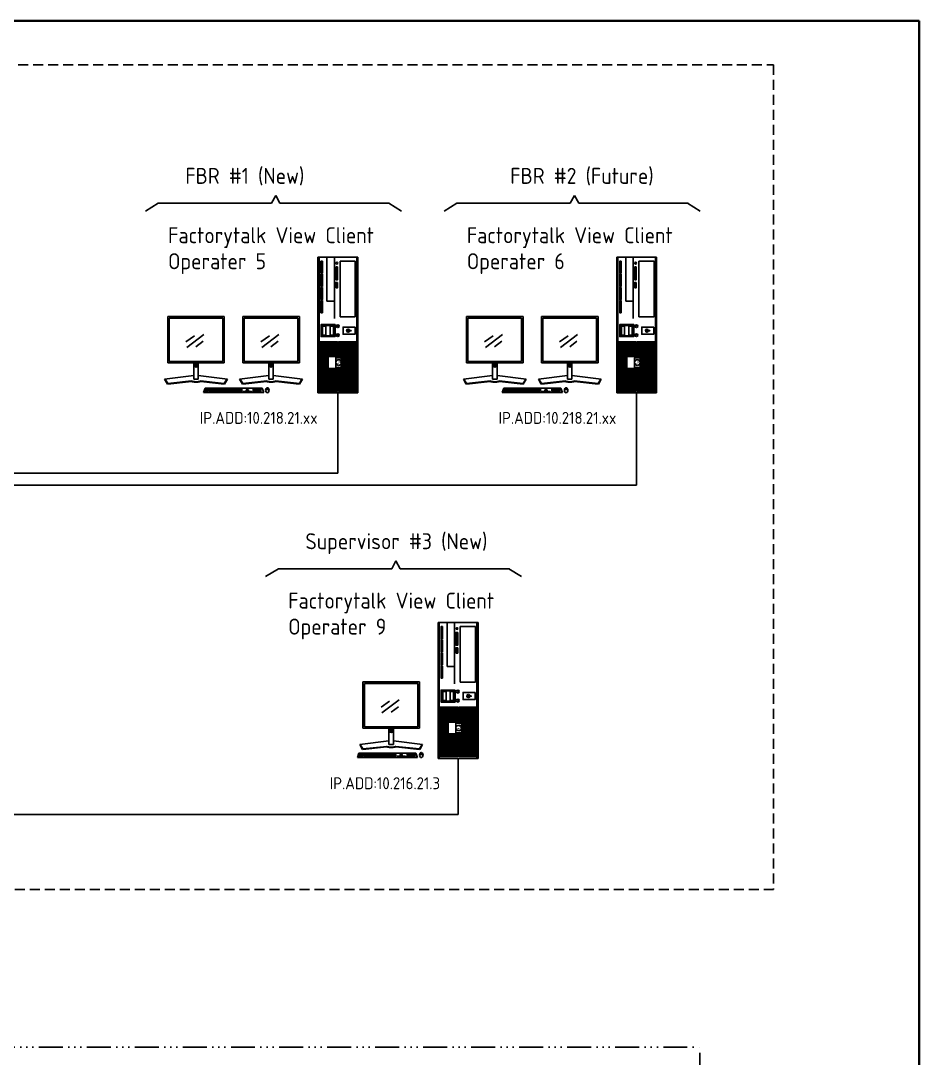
# Model space of a CAD drawing. Header units: inches. Extents: x -3706 to 19254, y 6721 to 14509.
# Drawn here: x 17004 to 19254, y 11911 to 14509 of the extents above; entities that cross this region are included whole.
import ezdxf
from ezdxf.enums import TextEntityAlignment as Align

# ---------------------------------------------------------------- set-up
doc = ezdxf.new("R2010")
doc.units = ezdxf.units.IN
doc.header["$LTSCALE"] = 100
doc.header["$MEASUREMENT"] = 0
doc.linetypes.add('ACAD_ISO14W100', pattern=[24, 12, -3, 0, -3, 0, -3, 0, -3])
doc.linetypes.add('HIDDEN', pattern=[0.375, 0.25, -0.125])
doc.layers.add('HELPPOINT', color=7, linetype='Continuous')
doc.styles.add('ALLEN', font='swissi.ttf', dxfattribs={"width": 1.5})
doc.styles.add('HTX11', font='O8111901')
doc.styles.add('STYLE1', font='isocp2.shx', dxfattribs={"height": 25})

# ---------------------------------------------------------------- blocks, each defined once
blk = doc.blocks.new('TPA')
at = {"layer": 'HELPPOINT', "color": 4, "lineweight": 35}
for p, q in [((562706.8, 505019.3), (567131, 505019.3)), ((562706.8, 505019.3), (567131, 505019.3)), ((567131, 505019.3), (567131, 501946.4)), ((567131, 505019.3), (567131, 501946.4))]:
    blk.add_line(p, q, dxfattribs=at)
at = {"style": 'HTX11'}
for tag, p in [('A', (566704.3, 502037.1)), ('B', (567038.2, 501963.3))]:
    blk.add_attdef(tag, text='', height=16.8, dxfattribs=at).set_placement(p, align=Align.MIDDLE_CENTER)
blk = doc.blocks.new('HP')
at = {"color": 0}
for p, q in [((55087.9, -18086.5), (55087.9, -17986.6)), ((55087.9, -17986.6), (55428, -17986.6)), ((55087.9, -17989.6), (55428, -17989.6)), ((55097.9, -17993.1), (55237.4, -17993.1)), ((55097.9, -18031.3), (55097.9, -17993.1)), ((55237.4, -17993.1), (55237.4, -18031.3)), ((55428, -17986.6), (55428, -18086.5)), ((55237.4, -18031.3), (55097.9, -18031.3)), ((55271, -18006.9), (55271, -18008)), ((55272.9, -18008), (55272.9, -18006.9)), ((55087.9, -18045.1), (55241.2, -18045.1)), ((55198, -18045.1), (55198, -18064.1)), ((55198, -18064.1), (55087.9, -18064.1)), ((55428, -18083.5), (55087.9, -18083.5)), ((55428, -18086.5), (55087.9, -18086.5))]:
    blk.add_line(p, q, dxfattribs=at)
for points in [[(55262.9, -17993.7), (55280.9, -17993.7), (55280.9, -18023.8), (55262.9, -18023.8)], [(55271.3, -18003.6), (55272.6, -18003.6), (55272.6, -18010.8), (55271.3, -18010.8)], [(55299.5, -17991.2), (55423.6, -17991.2), (55423.6, -17994.6), (55299.5, -17994.6)], [(55299.5, -17996.2), (55423.6, -17996.2), (55423.6, -17999.6), (55299.5, -17999.6)], [(55299.5, -18001.2), (55423.6, -18001.2), (55423.6, -18004.6), (55299.5, -18004.6)], [(55299.5, -18006.2), (55423.6, -18006.2), (55423.6, -18009.6), (55299.5, -18009.6)], [(55299.5, -18011.2), (55423.6, -18011.2), (55423.6, -18014.6), (55299.5, -18014.6)], [(55299.5, -18016.2), (55423.6, -18016.2), (55423.6, -18019.6), (55299.5, -18019.6)], [(55299.5, -18021.2), (55423.6, -18021.2), (55423.6, -18024.6), (55299.5, -18024.6)], [(55336.9, -18026.2), (55366.9, -18026.2), (55366.9, -18061.3), (55336.9, -18061.3)], [(55339.6, -18028.1), (55364.2, -18028.1), (55364.2, -18041.9), (55339.6, -18041.9)], [(55112.4, -18037.5), (55144.5, -18037.5), (55144.5, -18041.3), (55112.4, -18041.3)], [(55151.1, -18037.5), (55164.4, -18037.5), (55164.4, -18041.3), (55151.1, -18041.3)], [(55256.9, -18043.8), (55286.9, -18043.8), (55286.9, -18078.9), (55256.9, -18078.9)], [(55258.9, -18045.8), (55284.9, -18045.8), (55284.9, -18076.9), (55258.9, -18076.9)], [(55260.9, -18047.8), (55282.9, -18047.8), (55282.9, -18055.9), (55260.9, -18055.9)], [(55097.9, -18075.6), (55128.2, -18075.6), (55128.2, -18079), (55097.9, -18079)], [(55130.8, -18075.6), (55161.1, -18075.6), (55161.1, -18079), (55130.8, -18079)], [(55163.7, -18075.6), (55194, -18075.6), (55194, -18079), (55163.7, -18079)], [(55196.7, -18075.6), (55227, -18075.6), (55227, -18079), (55196.7, -18079)], [(55260.9, -18074.9), (55282.9, -18074.9), (55282.9, -18066.7), (55260.9, -18066.7)], [(55299.5, -18062.9), (55423.6, -18062.9), (55423.6, -18066.4), (55299.5, -18066.4)], [(55299.5, -18067.9), (55423.6, -18067.9), (55423.6, -18071.4), (55299.5, -18071.4)], [(55299.5, -18072.9), (55423.6, -18072.9), (55423.6, -18076.4), (55299.5, -18076.4)], [(55299.5, -18077.9), (55423.6, -18077.9), (55423.6, -18081.4), (55299.5, -18081.4)]]:
    blk.add_lwpolyline(points, close=True, dxfattribs=at)
for points in [[(55336.9, -18029.6), (55299.5, -18029.6), (55299.5, -18026.2), (55423.6, -18026.2), (55423.6, -18029.6), (55366.9, -18029.6)], [(55336.9, -18034.6), (55299.5, -18034.6), (55299.5, -18031.2), (55336.9, -18031.2)], [(55366.9, -18031.2), (55423.6, -18031.2), (55423.6, -18034.6), (55366.9, -18034.6)], [(55336.9, -18041.4), (55299.5, -18041.4), (55299.5, -18037.9), (55336.9, -18037.9)], [(55336.9, -18046.4), (55299.5, -18046.4), (55299.5, -18042.9), (55336.9, -18042.9)], [(55336.9, -18051.4), (55299.5, -18051.4), (55299.5, -18047.9), (55336.9, -18047.9)], [(55336.9, -18056.4), (55299.5, -18056.4), (55299.5, -18052.9), (55336.9, -18052.9)], [(55366.9, -18057.9), (55423.6, -18057.9), (55423.6, -18061.4), (55299.5, -18061.4), (55299.5, -18057.9), (55336.9, -18057.9)], [(55366.9, -18037.9), (55423.6, -18037.9), (55423.6, -18041.4), (55366.9, -18041.4)], [(55366.9, -18042.9), (55423.6, -18042.9), (55423.6, -18046.4), (55366.9, -18046.4)], [(55366.9, -18047.9), (55423.6, -18047.9), (55423.6, -18051.4), (55366.9, -18051.4)], [(55366.9, -18052.9), (55423.6, -18052.9), (55423.6, -18056.4), (55366.9, -18056.4)]]:
    blk.add_lwpolyline(points, dxfattribs=at)
for centre, radius in [((55102.9, -18039.3), 2.21), ((55260.7, -18037.1), 3.69), ((55260.7, -18037.1), 2.35), ((55283.2, -18037.1), 3.69), ((55283.2, -18037.1), 2.35)]:
    blk.add_circle(centre, radius, dxfattribs=at)
for centre, radius, start, end in [((55271.9, -18010.8), 4, 103.3378, 76.6622), ((55271.9, -18010.8), 3, 107.914, 72.086), ((55351.9, -18035), 6.88, 111.9825, 248.0175), ((55351.9, -18035), 6.88, 291.9825, 68.0175)]:
    blk.add_arc(centre, radius, start, end, dxfattribs=at)
at = {"color": 2, "style": 'ALLEN', "width": 1.5}
for s, p in [('h', (55350.3, -18032.3)), ('p', (55355.5, -18037.1))]:
    blk.add_text(s, height=6, dxfattribs=at).set_placement(p, align=Align.MIDDLE)

msp = doc.modelspace()

# ---------------------------------------------------------------- linework, layer by layer
at = {"color": 3}
for p, q in [((17642.2, 14071.4), (17631.8, 14051.9)), ((17642.2, 14071.4), (17652.6, 14051.9)), ((18390.3, 14071.4), (18379.9, 14051.9)), ((18390.3, 14071.4), (18400.8, 14051.9)), ((17315.8, 14032), (17347.8, 14051.9)), ((17347.8, 14051.9), (17631.8, 14051.9)), ((17652.6, 14051.9), (17926.5, 14051.9)), ((17957.2, 14032), (17925.2, 14051.9)), ((18064, 14032), (18096, 14051.9)), ((18096, 14051.9), (18379.9, 14051.9)), ((18400.8, 14051.9), (18674.7, 14051.9)), ((18705.3, 14032), (18673.3, 14051.9)), ((17943.1, 13156.3), (17932.6, 13136.8)), ((17943.1, 13156.3), (17953.5, 13136.8)), ((17616.7, 13116.9), (17648.7, 13136.8)), ((17648.7, 13136.8), (17932.6, 13136.8)), ((17953.5, 13136.8), (18227.4, 13136.8)), ((18258, 13116.9), (18226, 13136.8))]:
    msp.add_line(p, q, dxfattribs=at)
at = {"color": 0}
for p, q in [((17371.7, 13768.1), (17513.4, 13768.1)), ((17371.7, 13768.1), (17371.7, 13652.3)), ((17375.4, 13764.4), (17509.7, 13764.4)), ((17375.4, 13764.4), (17375.4, 13656)), ((17509.7, 13764.4), (17509.7, 13656)), ((17513.4, 13768.1), (17513.4, 13652.3)), ((17559.5, 13768.1), (17701.3, 13768.1)), ((17559.5, 13768.1), (17559.5, 13652.3)), ((17563.2, 13764.4), (17697.6, 13764.4)), ((17563.2, 13764.4), (17563.2, 13656)), ((17697.6, 13764.4), (17697.6, 13656)), ((17701.3, 13768.1), (17701.3, 13652.3)), ((18119.8, 13768.1), (18261.6, 13768.1)), ((18119.8, 13768.1), (18119.8, 13652.3)), ((18123.5, 13764.4), (18257.9, 13764.4)), ((18123.5, 13764.4), (18123.5, 13656)), ((18257.9, 13764.4), (18257.9, 13656)), ((18261.6, 13768.1), (18261.6, 13652.3)), ((18307.6, 13768.1), (18449.4, 13768.1)), ((18307.6, 13768.1), (18307.6, 13652.3)), ((18311.4, 13764.4), (18445.7, 13764.4)), ((18311.4, 13764.4), (18311.4, 13656)), ((18445.7, 13764.4), (18445.7, 13656)), ((18449.4, 13768.1), (18449.4, 13652.3)), ((17417.2, 13705), (17438.4, 13720.2)), ((17419.3, 13690.8), (17462.2, 13723.2)), ((17605, 13705), (17626.2, 13720.2)), ((17607.2, 13690.8), (17650, 13723.2)), ((18165.3, 13705), (18186.5, 13720.2)), ((18167.5, 13690.8), (18210.3, 13723.2)), ((18353.1, 13705), (18374.4, 13720.2)), ((18355.3, 13690.8), (18398.2, 13723.2)), ((17442.3, 13692.5), (17460.5, 13706.3)), ((17630.1, 13692.5), (17648.3, 13706.3)), ((18190.4, 13692.5), (18208.6, 13706.3)), ((18378.3, 13692.5), (18396.4, 13706.3)), ((17513.4, 13652.3), (17371.7, 13652.3)), ((17509.7, 13656), (17375.4, 13656)), ((17437, 13652.3), (17437, 13611.5)), ((17448.1, 13652.3), (17448.1, 13611.5)), ((17701.3, 13652.3), (17559.5, 13652.3)), ((17697.6, 13656), (17563.2, 13656)), ((17624.8, 13652.3), (17624.8, 13611.5)), ((17636, 13652.3), (17636, 13611.5)), ((18261.6, 13652.3), (18119.8, 13652.3)), ((18257.9, 13656), (18123.5, 13656)), ((18185.1, 13652.3), (18185.1, 13611.5)), ((18196.3, 13652.3), (18196.3, 13611.5)), ((18449.4, 13652.3), (18307.6, 13652.3)), ((18445.7, 13656), (18311.4, 13656)), ((18373, 13652.3), (18373, 13611.5)), ((18384.1, 13652.3), (18384.1, 13611.5)), ((17363.9, 13611.5), (17437, 13620.9)), ((17448.1, 13620.9), (17521.2, 13611.5)), ((17551.8, 13611.5), (17624.8, 13620.9)), ((17636, 13620.9), (17709, 13611.5)), ((18112.1, 13611.5), (18185.1, 13620.9)), ((18196.3, 13620.9), (18269.3, 13611.5)), ((18299.9, 13611.5), (18373, 13620.9)), ((18384.1, 13620.9), (18457.2, 13611.5)), ((17371, 13599.2), (17363.9, 13611.5)), ((17371.7, 13600.4), (17365.1, 13611.8)), ((17431.6, 13606.9), (17371.7, 13600.4)), ((17431, 13605.7), (17371.7, 13599.2)), ((17437, 13611.5), (17448.1, 13611.5)), ((17453.9, 13606.9), (17513.4, 13600.4)), ((17454.4, 13605.7), (17513.4, 13599.2)), ((17513.4, 13600.4), (17520, 13611.8)), ((17514.1, 13599.2), (17521.2, 13611.5)), ((17558.9, 13599.2), (17551.8, 13611.5)), ((17559.5, 13600.4), (17552.9, 13611.8)), ((17619.5, 13606.9), (17559.5, 13600.4)), ((17618.8, 13605.7), (17559.6, 13599.2)), ((17624.8, 13611.5), (17636, 13611.5)), ((17641.7, 13606.9), (17701.3, 13600.4)), ((17642.2, 13605.7), (17701.2, 13599.2)), ((17701.3, 13600.4), (17707.9, 13611.8)), ((17701.9, 13599.2), (17709, 13611.5)), ((18119.2, 13599.2), (18112.1, 13611.5)), ((18119.8, 13600.4), (18113.2, 13611.8)), ((18179.8, 13606.9), (18119.8, 13600.4)), ((18179.1, 13605.7), (18119.9, 13599.2)), ((18185.1, 13611.5), (18196.3, 13611.5)), ((18202, 13606.9), (18261.6, 13600.4)), ((18202.5, 13605.7), (18261.5, 13599.2)), ((18261.6, 13600.4), (18268.2, 13611.8)), ((18262.2, 13599.2), (18269.3, 13611.5)), ((18307, 13599.2), (18299.9, 13611.5)), ((18307.6, 13600.4), (18301.1, 13611.8)), ((18367.6, 13606.9), (18307.6, 13600.4)), ((18366.9, 13605.7), (18307.7, 13599.2)), ((18373, 13611.5), (18384.1, 13611.5)), ((18389.8, 13606.9), (18449.4, 13600.4)), ((18390.4, 13605.7), (18449.4, 13599.2)), ((18449.4, 13600.4), (18456, 13611.8)), ((18450.1, 13599.2), (18457.2, 13611.5)), ((17461.1, 13577.9), (17465.1, 13588.6)), ((17612.1, 13577.9), (17461.1, 13577.9)), ((17465.1, 13588.6), (17607.9, 13588.6)), ((17612.1, 13577.9), (17607.9, 13588.6)), ((18209.2, 13577.9), (18213.2, 13588.6)), ((18360.2, 13577.9), (18209.2, 13577.9)), ((18213.2, 13588.6), (18356, 13588.6)), ((18360.2, 13577.9), (18356, 13588.6)), ((17860.4, 12853), (18002.1, 12853)), ((17860.4, 12853), (17860.4, 12737.2)), ((17864.1, 12849.3), (17998.4, 12849.3)), ((17864.1, 12849.3), (17864.1, 12740.9)), ((17998.4, 12849.3), (17998.4, 12740.9)), ((18002.1, 12853), (18002.1, 12737.2)), ((17905.9, 12789.9), (17927.1, 12805.1)), ((17908, 12775.7), (17950.9, 12808.1)), ((17931, 12777.4), (17949.2, 12791.2)), ((18002.1, 12737.2), (17860.4, 12737.2)), ((17998.4, 12740.9), (17864.1, 12740.9)), ((17925.7, 12737.2), (17925.7, 12696.4)), ((17936.8, 12737.2), (17936.8, 12696.4)), ((17852.6, 12696.4), (17925.7, 12705.8)), ((17859.7, 12684.2), (17852.6, 12696.4)), ((17860.4, 12685.3), (17853.8, 12696.7)), ((17920.3, 12691.8), (17860.4, 12685.3)), ((17919.7, 12690.6), (17860.4, 12684.2)), ((17925.7, 12696.4), (17936.8, 12696.4)), ((17936.8, 12705.8), (18009.9, 12696.4)), ((17942.6, 12691.8), (18002.1, 12685.3)), ((17943.1, 12690.6), (18002.1, 12684.2)), ((18002.1, 12685.3), (18008.7, 12696.7)), ((18002.8, 12684.2), (18009.9, 12696.4)), ((17846.6, 12664.3), (17850.6, 12675)), ((17997.6, 12664.3), (17846.6, 12664.3)), ((17850.6, 12675), (17993.4, 12675)), ((17997.6, 12664.3), (17993.4, 12675))]:
    msp.add_line(p, q, dxfattribs=at)
for p, q in [((17621.2, 13590.1), (17621.2, 13585.3)), ((18369.3, 13590.1), (18369.3, 13585.3)), ((17616.9, 13585.3), (17625.4, 13585.3)), ((18365.1, 13585.3), (18373.5, 13585.3)), ((18002.5, 12671.7), (18011, 12671.7)), ((18006.7, 12676.5), (18006.7, 12671.7))]:
    msp.add_line(p, q)
at = {"color": 2}
for p, q in [((17797.9, 13576.8), (17797.9, 13375.9)), ((18546, 13576.8), (18546, 13345.9)), ((17797.9, 13375.9), (13863.1, 13375.9)), ((18546, 13345.9), (13893.1, 13345.9)), ((18098.8, 12661.8), (18098.8, 12520.8)), ((18098.8, 12520.8), (13743.1, 12520.8))]:
    msp.add_line(p, q, dxfattribs=at)
at = {"color": 20, "linetype": 'ACAD_ISO14W100', "ltscale": 0.05}
for p in [(15244.5, 11938.4), (18704.4, 11382.7)]:
    msp.add_line(p, (18704.4, 11938.4), dxfattribs=at)
at = {"color": 8, "linetype": 'HIDDEN'}
msp.add_lwpolyline([(13622.3, 14398.4), (18889.1, 14398.4), (18889.1, 12333.2), (13622.3, 12333.2)], close=True, dxfattribs=at)
at = {"color": 0}
for points in [[(17463.9, 13580.4), (17467.6, 13580.4), (17467.6, 13578.5), (17463.9, 13578.5)], [(17464.6, 13583), (17472.4, 13583), (17472.4, 13581.3), (17464.6, 13581.3)], [(17465.9, 13584.2), (17468.4, 13584.2), (17468.4, 13585.4), (17465.9, 13585.4)], [(17467, 13587.7), (17470.7, 13587.7), (17470.7, 13586.1), (17467, 13586.1)], [(17469, 13584.2), (17471.4, 13584.2), (17471.4, 13585.4), (17469, 13585.4)], [(17470, 13580.4), (17473.6, 13580.4), (17473.6, 13578.5), (17470, 13578.5)], [(17472.4, 13584.2), (17474.9, 13584.2), (17474.9, 13585.4), (17472.4, 13585.4)], [(17476.5, 13586.6), (17480.2, 13586.6), (17480.2, 13584.7), (17476.5, 13584.7)], [(17476.5, 13583.6), (17480.2, 13583.6), (17480.2, 13581.8), (17476.5, 13581.8)], [(17476.5, 13580.4), (17480.2, 13580.4), (17480.2, 13578.5), (17476.5, 13578.5)], [(17481.2, 13586.6), (17484.9, 13586.6), (17484.9, 13584.7), (17481.2, 13584.7)], [(17481.2, 13583.6), (17484.9, 13583.6), (17484.9, 13581.8), (17481.2, 13581.8)], [(17484.3, 13580.4), (17526.4, 13580.4), (17526.4, 13578.4), (17484.3, 13578.4)], [(17485.8, 13586.6), (17489.5, 13586.6), (17489.5, 13584.7), (17485.8, 13584.7)], [(17485.8, 13583.6), (17489.5, 13583.6), (17489.5, 13581.8), (17485.8, 13581.8)], [(17490.5, 13586.6), (17494.1, 13586.6), (17494.1, 13584.7), (17490.5, 13584.7)], [(17490.5, 13583.6), (17494.1, 13583.6), (17494.1, 13581.8), (17490.5, 13581.8)], [(17494.7, 13586.6), (17498.3, 13586.6), (17498.3, 13584.7), (17494.7, 13584.7)], [(17494.7, 13583.6), (17498.3, 13583.6), (17498.3, 13581.8), (17494.7, 13581.8)], [(17499, 13586.6), (17502.7, 13586.6), (17502.7, 13584.7), (17499, 13584.7)], [(17499, 13583.6), (17502.7, 13583.6), (17502.7, 13581.8), (17499, 13581.8)], [(17503.3, 13586.6), (17507, 13586.6), (17507, 13584.7), (17503.3, 13584.7)], [(17503.3, 13583.6), (17507, 13583.6), (17507, 13581.8), (17503.3, 13581.8)], [(17507.9, 13586.6), (17511.6, 13586.6), (17511.6, 13584.7), (17507.9, 13584.7)], [(17507.9, 13583.6), (17511.6, 13583.6), (17511.6, 13581.8), (17507.9, 13581.8)], [(17512.7, 13586.6), (17516.3, 13586.6), (17516.3, 13584.7), (17512.7, 13584.7)], [(17512.7, 13583.6), (17516.3, 13583.6), (17516.3, 13581.8), (17512.7, 13581.8)], [(17517.5, 13586.6), (17521.1, 13586.6), (17521.1, 13584.7), (17517.5, 13584.7)], [(17517.5, 13583.6), (17521.1, 13583.6), (17521.1, 13581.8), (17517.5, 13581.8)], [(17522.1, 13586.6), (17525.7, 13586.6), (17525.7, 13584.7), (17522.1, 13584.7)], [(17522.1, 13583.6), (17525.7, 13583.6), (17525.7, 13581.8), (17522.1, 13581.8)], [(17527, 13586.6), (17530.6, 13586.6), (17530.6, 13584.7), (17527, 13584.7)], [(17527, 13583.6), (17530.6, 13583.6), (17530.6, 13581.8), (17527, 13581.8)], [(17529.8, 13580.4), (17533.5, 13580.4), (17533.5, 13578.5), (17529.8, 13578.5)], [(17532.1, 13586.6), (17535.8, 13586.6), (17535.8, 13584.7), (17532.1, 13584.7)], [(17532.1, 13583.6), (17535.8, 13583.6), (17535.8, 13581.8), (17532.1, 13581.8)], [(17536.9, 13586.6), (17540.6, 13586.6), (17540.6, 13584.7), (17536.9, 13584.7)], [(17536.9, 13583.6), (17540.6, 13583.6), (17540.6, 13581.8), (17536.9, 13581.8)], [(17537, 13580.4), (17540.7, 13580.4), (17540.7, 13578.5), (17537, 13578.5)], [(17542.5, 13586.6), (17546.2, 13586.6), (17546.2, 13584.7), (17542.5, 13584.7)], [(17542.5, 13583.6), (17546.2, 13583.6), (17546.2, 13581.8), (17542.5, 13581.8)], [(17544.3, 13580.4), (17548, 13580.4), (17548, 13578.5), (17544.3, 13578.5)], [(17547.8, 13586.6), (17551.4, 13586.6), (17551.4, 13584.7), (17547.8, 13584.7)], [(17547.8, 13583.6), (17551.4, 13583.6), (17551.4, 13581.8), (17547.8, 13581.8)], [(17551.9, 13580.4), (17555.6, 13580.4), (17555.6, 13578.5), (17551.9, 13578.5)], [(17553.4, 13586.6), (17557, 13586.6), (17557, 13584.7), (17553.4, 13584.7)], [(17553.4, 13583.6), (17557, 13583.6), (17557, 13581.8), (17553.4, 13581.8)], [(17560.4, 13578.5), (17565.9, 13578.5), (17565.9, 13580.8), (17560.4, 13580.8)], [(17568.2, 13582.1), (17573.6, 13582.1), (17573.6, 13584.4), (17568.2, 13584.4)], [(17568.2, 13578.5), (17573.6, 13578.5), (17573.6, 13580.8), (17568.2, 13580.8)], [(17575.8, 13578.5), (17581.3, 13578.5), (17581.3, 13580.8), (17575.8, 13580.8)], [(17585.8, 13584), (17589.1, 13584), (17589.1, 13586.1), (17585.8, 13586.1)], [(17585.8, 13581.3), (17589.1, 13581.3), (17589.1, 13583.4), (17585.8, 13583.4)], [(17586, 13578.5), (17597, 13578.5), (17597, 13580.6), (17586, 13580.6)], [(17589.7, 13584), (17592.9, 13584), (17592.9, 13586.1), (17589.7, 13586.1)], [(17589.7, 13581.3), (17592.9, 13581.3), (17592.9, 13583.4), (17589.7, 13583.4)], [(17593.6, 13584), (17596.9, 13584), (17596.9, 13586.1), (17593.6, 13586.1)], [(17593.6, 13581.3), (17596.9, 13581.3), (17596.9, 13583.4), (17593.6, 13583.4)], [(17598.1, 13584), (17601.4, 13584), (17601.4, 13586.1), (17598.1, 13586.1)], [(17598.1, 13581.3), (17601.4, 13581.3), (17601.4, 13583.4), (17598.1, 13583.4)], [(17598.1, 13578.5), (17601.4, 13578.5), (17601.4, 13580.6), (17598.1, 13580.6)], [(17602.7, 13583.3), (17605.2, 13583.3), (17605.2, 13587.2), (17602.7, 13587.2)], [(17602.7, 13578.5), (17605.2, 13578.5), (17605.2, 13582.3), (17602.7, 13582.3)], [(18212, 13580.4), (18215.7, 13580.4), (18215.7, 13578.5), (18212, 13578.5)], [(18212.7, 13583), (18220.5, 13583), (18220.5, 13581.3), (18212.7, 13581.3)], [(18214.1, 13584.2), (18216.5, 13584.2), (18216.5, 13585.4), (18214.1, 13585.4)], [(18215.1, 13587.7), (18218.8, 13587.7), (18218.8, 13586.1), (18215.1, 13586.1)], [(18217.1, 13584.2), (18219.6, 13584.2), (18219.6, 13585.4), (18217.1, 13585.4)], [(18218.1, 13580.4), (18221.7, 13580.4), (18221.7, 13578.5), (18218.1, 13578.5)], [(18220.6, 13584.2), (18223, 13584.2), (18223, 13585.4), (18220.6, 13585.4)], [(18224.6, 13586.6), (18228.3, 13586.6), (18228.3, 13584.7), (18224.6, 13584.7)], [(18224.6, 13583.6), (18228.3, 13583.6), (18228.3, 13581.8), (18224.6, 13581.8)], [(18224.6, 13580.4), (18228.3, 13580.4), (18228.3, 13578.5), (18224.6, 13578.5)], [(18229.3, 13586.6), (18233, 13586.6), (18233, 13584.7), (18229.3, 13584.7)], [(18229.3, 13583.6), (18233, 13583.6), (18233, 13581.8), (18229.3, 13581.8)], [(18232.4, 13580.4), (18274.5, 13580.4), (18274.5, 13578.4), (18232.4, 13578.4)], [(18234, 13586.6), (18237.6, 13586.6), (18237.6, 13584.7), (18234, 13584.7)], [(18234, 13583.6), (18237.6, 13583.6), (18237.6, 13581.8), (18234, 13581.8)], [(18238.6, 13586.6), (18242.3, 13586.6), (18242.3, 13584.7), (18238.6, 13584.7)], [(18238.6, 13583.6), (18242.3, 13583.6), (18242.3, 13581.8), (18238.6, 13581.8)], [(18242.8, 13586.6), (18246.5, 13586.6), (18246.5, 13584.7), (18242.8, 13584.7)], [(18242.8, 13583.6), (18246.5, 13583.6), (18246.5, 13581.8), (18242.8, 13581.8)], [(18247.2, 13586.6), (18250.8, 13586.6), (18250.8, 13584.7), (18247.2, 13584.7)], [(18247.2, 13583.6), (18250.8, 13583.6), (18250.8, 13581.8), (18247.2, 13581.8)], [(18251.5, 13586.6), (18255.1, 13586.6), (18255.1, 13584.7), (18251.5, 13584.7)], [(18251.5, 13583.6), (18255.1, 13583.6), (18255.1, 13581.8), (18251.5, 13581.8)], [(18256, 13586.6), (18259.7, 13586.6), (18259.7, 13584.7), (18256, 13584.7)], [(18256, 13583.6), (18259.7, 13583.6), (18259.7, 13581.8), (18256, 13581.8)], [(18260.8, 13586.6), (18264.5, 13586.6), (18264.5, 13584.7), (18260.8, 13584.7)], [(18260.8, 13583.6), (18264.5, 13583.6), (18264.5, 13581.8), (18260.8, 13581.8)], [(18265.6, 13586.6), (18269.2, 13586.6), (18269.2, 13584.7), (18265.6, 13584.7)], [(18265.6, 13583.6), (18269.2, 13583.6), (18269.2, 13581.8), (18265.6, 13581.8)], [(18270.2, 13586.6), (18273.9, 13586.6), (18273.9, 13584.7), (18270.2, 13584.7)], [(18270.2, 13583.6), (18273.9, 13583.6), (18273.9, 13581.8), (18270.2, 13581.8)], [(18275.1, 13586.6), (18278.8, 13586.6), (18278.8, 13584.7), (18275.1, 13584.7)], [(18275.1, 13583.6), (18278.8, 13583.6), (18278.8, 13581.8), (18275.1, 13581.8)], [(18278, 13580.4), (18281.6, 13580.4), (18281.6, 13578.5), (18278, 13578.5)], [(18280.3, 13586.6), (18283.9, 13586.6), (18283.9, 13584.7), (18280.3, 13584.7)], [(18280.3, 13583.6), (18283.9, 13583.6), (18283.9, 13581.8), (18280.3, 13581.8)], [(18285, 13586.6), (18288.7, 13586.6), (18288.7, 13584.7), (18285, 13584.7)], [(18285, 13583.6), (18288.7, 13583.6), (18288.7, 13581.8), (18285, 13581.8)], [(18285.2, 13580.4), (18288.8, 13580.4), (18288.8, 13578.5), (18285.2, 13578.5)], [(18290.6, 13586.6), (18294.3, 13586.6), (18294.3, 13584.7), (18290.6, 13584.7)], [(18290.6, 13583.6), (18294.3, 13583.6), (18294.3, 13581.8), (18290.6, 13581.8)], [(18292.5, 13580.4), (18296.1, 13580.4), (18296.1, 13578.5), (18292.5, 13578.5)], [(18295.9, 13586.6), (18299.5, 13586.6), (18299.5, 13584.7), (18295.9, 13584.7)], [(18295.9, 13583.6), (18299.5, 13583.6), (18299.5, 13581.8), (18295.9, 13581.8)], [(18300, 13580.4), (18303.7, 13580.4), (18303.7, 13578.5), (18300, 13578.5)], [(18301.5, 13586.6), (18305.1, 13586.6), (18305.1, 13584.7), (18301.5, 13584.7)], [(18301.5, 13583.6), (18305.1, 13583.6), (18305.1, 13581.8), (18301.5, 13581.8)], [(18308.5, 13578.5), (18314, 13578.5), (18314, 13580.8), (18308.5, 13580.8)], [(18316.3, 13582.1), (18321.8, 13582.1), (18321.8, 13584.4), (18316.3, 13584.4)], [(18316.3, 13578.5), (18321.8, 13578.5), (18321.8, 13580.8), (18316.3, 13580.8)], [(18323.9, 13578.5), (18329.4, 13578.5), (18329.4, 13580.8), (18323.9, 13580.8)], [(18334, 13584), (18337.2, 13584), (18337.2, 13586.1), (18334, 13586.1)], [(18334, 13581.3), (18337.2, 13581.3), (18337.2, 13583.4), (18334, 13583.4)], [(18334.2, 13578.5), (18345.2, 13578.5), (18345.2, 13580.6), (18334.2, 13580.6)], [(18337.8, 13584), (18341, 13584), (18341, 13586.1), (18337.8, 13586.1)], [(18337.8, 13581.3), (18341, 13581.3), (18341, 13583.4), (18337.8, 13583.4)], [(18341.7, 13584), (18345, 13584), (18345, 13586.1), (18341.7, 13586.1)], [(18341.7, 13581.3), (18345, 13581.3), (18345, 13583.4), (18341.7, 13583.4)], [(18346.3, 13584), (18349.5, 13584), (18349.5, 13586.1), (18346.3, 13586.1)], [(18346.3, 13581.3), (18349.5, 13581.3), (18349.5, 13583.4), (18346.3, 13583.4)], [(18346.3, 13578.5), (18349.5, 13578.5), (18349.5, 13580.6), (18346.3, 13580.6)], [(18350.9, 13583.3), (18353.3, 13583.3), (18353.3, 13587.2), (18350.9, 13587.2)], [(18350.9, 13578.5), (18353.3, 13578.5), (18353.3, 13582.3), (18350.9, 13582.3)], [(17849.4, 12666.8), (17853.1, 12666.8), (17853.1, 12664.9), (17849.4, 12664.9)], [(17850.1, 12669.4), (17857.9, 12669.4), (17857.9, 12667.7), (17850.1, 12667.7)], [(17851.5, 12670.6), (17853.9, 12670.6), (17853.9, 12671.9), (17851.5, 12671.9)], [(17852.6, 12674.1), (17856.3, 12674.1), (17856.3, 12672.5), (17852.6, 12672.5)], [(17854.5, 12670.6), (17857, 12670.6), (17857, 12671.9), (17854.5, 12671.9)], [(17855.5, 12666.8), (17859.2, 12666.8), (17859.2, 12664.9), (17855.5, 12664.9)], [(17858, 12670.6), (17860.4, 12670.6), (17860.4, 12671.9), (17858, 12671.9)], [(17862.1, 12673), (17865.7, 12673), (17865.7, 12671.1), (17862.1, 12671.1)], [(17862.1, 12670.1), (17865.7, 12670.1), (17865.7, 12668.2), (17862.1, 12668.2)], [(17862.1, 12666.8), (17865.7, 12666.8), (17865.7, 12664.9), (17862.1, 12664.9)], [(17866.8, 12673), (17870.4, 12673), (17870.4, 12671.1), (17866.8, 12671.1)], [(17866.8, 12670.1), (17870.4, 12670.1), (17870.4, 12668.2), (17866.8, 12668.2)], [(17869.8, 12666.8), (17911.9, 12666.8), (17911.9, 12664.9), (17869.8, 12664.9)], [(17871.4, 12673), (17875, 12673), (17875, 12671.1), (17871.4, 12671.1)], [(17871.4, 12670.1), (17875, 12670.1), (17875, 12668.2), (17871.4, 12668.2)], [(17876, 12673), (17879.7, 12673), (17879.7, 12671.1), (17876, 12671.1)], [(17876, 12670.1), (17879.7, 12670.1), (17879.7, 12668.2), (17876, 12668.2)], [(17880.2, 12673), (17883.9, 12673), (17883.9, 12671.1), (17880.2, 12671.1)], [(17880.2, 12670.1), (17883.9, 12670.1), (17883.9, 12668.2), (17880.2, 12668.2)], [(17884.6, 12673), (17888.2, 12673), (17888.2, 12671.1), (17884.6, 12671.1)], [(17884.6, 12670.1), (17888.2, 12670.1), (17888.2, 12668.2), (17884.6, 12668.2)], [(17888.9, 12673), (17892.5, 12673), (17892.5, 12671.1), (17888.9, 12671.1)], [(17888.9, 12670.1), (17892.5, 12670.1), (17892.5, 12668.2), (17888.9, 12668.2)], [(17893.4, 12673), (17897.1, 12673), (17897.1, 12671.1), (17893.4, 12671.1)], [(17893.4, 12670.1), (17897.1, 12670.1), (17897.1, 12668.2), (17893.4, 12668.2)], [(17898.2, 12673), (17901.9, 12673), (17901.9, 12671.1), (17898.2, 12671.1)], [(17898.2, 12670.1), (17901.9, 12670.1), (17901.9, 12668.2), (17898.2, 12668.2)], [(17903, 12673), (17906.6, 12673), (17906.6, 12671.1), (17903, 12671.1)], [(17903, 12670.1), (17906.6, 12670.1), (17906.6, 12668.2), (17903, 12668.2)], [(17907.6, 12673), (17911.3, 12673), (17911.3, 12671.1), (17907.6, 12671.1)], [(17907.6, 12670.1), (17911.3, 12670.1), (17911.3, 12668.2), (17907.6, 12668.2)], [(17912.5, 12673), (17916.2, 12673), (17916.2, 12671.1), (17912.5, 12671.1)], [(17912.5, 12670.1), (17916.2, 12670.1), (17916.2, 12668.2), (17912.5, 12668.2)], [(17915.4, 12666.8), (17919, 12666.8), (17919, 12664.9), (17915.4, 12664.9)], [(17917.7, 12673), (17921.3, 12673), (17921.3, 12671.1), (17917.7, 12671.1)], [(17917.7, 12670.1), (17921.3, 12670.1), (17921.3, 12668.2), (17917.7, 12668.2)], [(17922.4, 12673), (17926.1, 12673), (17926.1, 12671.1), (17922.4, 12671.1)], [(17922.4, 12670.1), (17926.1, 12670.1), (17926.1, 12668.2), (17922.4, 12668.2)], [(17922.6, 12666.8), (17926.2, 12666.8), (17926.2, 12664.9), (17922.6, 12664.9)], [(17928, 12673), (17931.7, 12673), (17931.7, 12671.1), (17928, 12671.1)], [(17928, 12670.1), (17931.7, 12670.1), (17931.7, 12668.2), (17928, 12668.2)], [(17929.9, 12666.8), (17933.5, 12666.8), (17933.5, 12664.9), (17929.9, 12664.9)], [(17933.3, 12673), (17937, 12673), (17937, 12671.1), (17933.3, 12671.1)], [(17933.3, 12670.1), (17937, 12670.1), (17937, 12668.2), (17933.3, 12668.2)], [(17937.4, 12666.8), (17941.1, 12666.8), (17941.1, 12664.9), (17937.4, 12664.9)], [(17938.9, 12673), (17942.6, 12673), (17942.6, 12671.1), (17938.9, 12671.1)], [(17938.9, 12670.1), (17942.6, 12670.1), (17942.6, 12668.2), (17938.9, 12668.2)], [(17945.9, 12664.9), (17951.4, 12664.9), (17951.4, 12667.2), (17945.9, 12667.2)], [(17953.7, 12668.6), (17959.2, 12668.6), (17959.2, 12670.8), (17953.7, 12670.8)], [(17953.7, 12664.9), (17959.2, 12664.9), (17959.2, 12667.2), (17953.7, 12667.2)], [(17961.4, 12664.9), (17966.8, 12664.9), (17966.8, 12667.2), (17961.4, 12667.2)], [(17971.4, 12670.5), (17974.6, 12670.5), (17974.6, 12672.6), (17971.4, 12672.6)], [(17971.4, 12667.7), (17974.6, 12667.7), (17974.6, 12669.8), (17971.4, 12669.8)], [(17971.6, 12664.9), (17982.6, 12664.9), (17982.6, 12667), (17971.6, 12667)], [(17975.2, 12670.5), (17978.4, 12670.5), (17978.4, 12672.6), (17975.2, 12672.6)], [(17975.2, 12667.7), (17978.4, 12667.7), (17978.4, 12669.8), (17975.2, 12669.8)], [(17979.2, 12670.5), (17982.4, 12670.5), (17982.4, 12672.6), (17979.2, 12672.6)], [(17979.2, 12667.7), (17982.4, 12667.7), (17982.4, 12669.8), (17979.2, 12669.8)], [(17983.7, 12670.5), (17986.9, 12670.5), (17986.9, 12672.6), (17983.7, 12672.6)], [(17983.7, 12667.7), (17986.9, 12667.7), (17986.9, 12669.8), (17983.7, 12669.8)], [(17983.7, 12664.9), (17986.9, 12664.9), (17986.9, 12667), (17983.7, 12667)], [(17988.3, 12669.8), (17990.7, 12669.8), (17990.7, 12673.6), (17988.3, 12673.6)], [(17988.3, 12664.9), (17990.7, 12664.9), (17990.7, 12668.8), (17988.3, 12668.8)]]:
    msp.add_lwpolyline(points, close=True, dxfattribs=at)
for centre, radius in [((17442.7, 13646), 4.44), ((17442.7, 13646), 3.33), ((17442.7, 13646), 2.21), ((17630.5, 13646), 4.44), ((17630.5, 13646), 3.33), ((17630.5, 13646), 2.21), ((18190.8, 13646), 4.44), ((18190.8, 13646), 3.33), ((18190.8, 13646), 2.21), ((18378.6, 13646), 4.44), ((18378.6, 13646), 3.33), ((18378.6, 13646), 2.21), ((17931.4, 12730.9), 4.44), ((17931.4, 12730.9), 3.33), ((17931.4, 12730.9), 2.21)]:
    msp.add_circle(centre, radius, dxfattribs=at)
for centre in [(17442.7, 13606.7), (17630.6, 13606.7), (18190.8, 13606.7), (18378.7, 13606.7), (17931.4, 12691.7)]:
    msp.add_ellipse(centre, major_axis=(12.6, 0), ratio=0.230769, start_param=3.149573, end_param=6.264196, dxfattribs=at)
for centre in [(17621.2, 13583.6), (18369.3, 13583.6), (18006.7, 12670)]:
    msp.add_ellipse(centre, major_axis=(0, -6.5), ratio=0.672876)
for points in [[(17431.6, 13606.9), (17431.5, 13606.8), (17431.5, 13606.8), (17431.4, 13606.7)], [(17454, 13606.7), (17454, 13606.8), (17453.9, 13606.8), (17453.9, 13606.9)], [(17619.5, 13606.9), (17619.4, 13606.8), (17619.3, 13606.8), (17619.2, 13606.7)], [(17641.9, 13606.7), (17641.8, 13606.8), (17641.8, 13606.8), (17641.7, 13606.9)], [(18179.8, 13606.9), (18179.7, 13606.8), (18179.6, 13606.8), (18179.5, 13606.7)], [(18202.2, 13606.7), (18202.1, 13606.8), (18202.1, 13606.8), (18202, 13606.9)], [(18367.6, 13606.9), (18367.5, 13606.8), (18367.4, 13606.8), (18367.4, 13606.7)], [(18390, 13606.7), (18390, 13606.8), (18389.9, 13606.8), (18389.8, 13606.9)], [(17920.3, 12691.8), (17920.2, 12691.8), (17920.1, 12691.7), (17920.1, 12691.7)], [(17942.7, 12691.7), (17942.7, 12691.7), (17942.6, 12691.7), (17942.6, 12691.8)]]:
    msp.add_open_spline(points, degree=3, dxfattribs=at)
for points in [[(17431.4, 13606.7), (17431.5, 13606.7), (17431.6, 13606.6), (17432, 13606.4), (17432.2, 13606.3), (17432.9, 13606.1), (17433.5, 13605.9), (17434.9, 13605.6), (17435.7, 13605.5), (17437.4, 13605.2), (17438.3, 13605.1), (17440.8, 13605), (17442.4, 13604.9), (17445.5, 13605), (17447, 13605.1), (17449.5, 13605.4), (17450.5, 13605.6), (17452, 13605.9), (17452.5, 13606.1), (17453.2, 13606.3), (17453.5, 13606.5), (17453.8, 13606.6), (17453.9, 13606.7), (17454, 13606.7)], [(17619.2, 13606.7), (17619.3, 13606.7), (17619.5, 13606.6), (17619.8, 13606.4), (17620, 13606.3), (17620.8, 13606.1), (17621.4, 13605.9), (17622.8, 13605.6), (17623.5, 13605.5), (17625.2, 13605.2), (17626.2, 13605.1), (17628.6, 13605), (17630.2, 13604.9), (17633.3, 13605), (17634.8, 13605.1), (17637.3, 13605.4), (17638.4, 13605.6), (17639.8, 13605.9), (17640.3, 13606.1), (17641.1, 13606.3), (17641.4, 13606.5), (17641.7, 13606.6), (17641.8, 13606.7), (17641.9, 13606.7)], [(18179.5, 13606.7), (18179.6, 13606.7), (18179.8, 13606.6), (18180.1, 13606.4), (18180.3, 13606.3), (18181.1, 13606.1), (18181.7, 13605.9), (18183, 13605.6), (18183.8, 13605.5), (18185.5, 13605.2), (18186.5, 13605.1), (18188.9, 13605), (18190.5, 13604.9), (18193.6, 13605), (18195.1, 13605.1), (18197.6, 13605.4), (18198.6, 13605.6), (18200.1, 13605.9), (18200.6, 13606.1), (18201.4, 13606.3), (18201.6, 13606.5), (18202, 13606.6), (18202.1, 13606.7), (18202.2, 13606.7)], [(18367.4, 13606.7), (18367.5, 13606.7), (18367.6, 13606.6), (18368, 13606.4), (18368.2, 13606.3), (18368.9, 13606.1), (18369.5, 13605.9), (18370.9, 13605.6), (18371.7, 13605.5), (18373.4, 13605.2), (18374.3, 13605.1), (18376.7, 13605), (18378.3, 13604.9), (18381.5, 13605), (18383, 13605.1), (18385.5, 13605.4), (18386.5, 13605.6), (18387.9, 13605.9), (18388.5, 13606.1), (18389.2, 13606.3), (18389.5, 13606.5), (18389.8, 13606.6), (18389.9, 13606.7), (18390, 13606.7)], [(17920.1, 12691.7), (17920.2, 12691.6), (17920.3, 12691.5), (17920.7, 12691.3), (17920.9, 12691.2), (17921.6, 12691), (17922.2, 12690.8), (17923.6, 12690.5), (17924.4, 12690.4), (17926.1, 12690.1), (17927, 12690), (17929.5, 12689.9), (17931, 12689.8), (17934.2, 12689.9), (17935.7, 12690), (17938.2, 12690.3), (17939.2, 12690.5), (17940.7, 12690.8), (17941.2, 12691), (17941.9, 12691.3), (17942.2, 12691.4), (17942.5, 12691.5), (17942.6, 12691.6), (17942.7, 12691.7)]]:
    msp.add_open_spline(points, degree=3, knots=[0.320672, 0.320672, 0.320672, 0.320672, 0.442427, 0.442427, 0.564181, 0.564181, 0.805497, 0.805497, 1.046814, 1.046814, 1.28813, 1.28813, 1.669049, 1.669049, 2.049968, 2.049968, 2.358568, 2.358568, 2.568612, 2.568612, 2.727402, 2.727402, 2.820921, 2.820921, 2.820921, 2.820921], dxfattribs=at)

# ---------------------------------------------------------------- block references
at = {"xscale": 2.534400000000687, "yscale": 2.534399999999096, "zscale": 2.534400000000001}
msp.add_blockref('TPA', (-1418083.1, -1265412), dxfattribs=at)
at = {"color": 0, "rotation": 270}
for p in [(35834.5, 69004.8), (36582.6, 69004.8), (36135.3, 68089.7)]:
    msp.add_blockref('HP', p, dxfattribs=at)

# ---------------------------------------------------------------- texts
at = {"style": 'STYLE1'}
for s, height, p in [('FBR #1 (New)', 40, (17415.7, 14100.6)), ('FBR #2 (Future)', 40, (18229.5, 14100.6)), ('Factorytalk View Client', 40, (17372.6, 13951.9)), ('Factorytalk View Client', 40, (18120.8, 13951.9)), ('Operater 5', 40, (17372.6, 13886.8)), ('Operater 6', 40, (18120.8, 13886.8)), ('IP.ADD:10.218.21.xx', 30, (17452.1, 13499.4)), ('IP.ADD:10.218.21.xx', 30, (18200.2, 13499.4)), ('Supervisor #3 (New)', 40, (17716.5, 13185.5)), ('Factorytalk View Client', 40, (17673.5, 13036.8)), ('Operater 9', 40, (17673.5, 12971.7)), ('IP.ADD:10.216.21.3', 30, (17777.4, 12584.4))]:
    msp.add_text(s, height=height, dxfattribs=at).set_placement(p)

doc.saveas('drawing.dxf')
